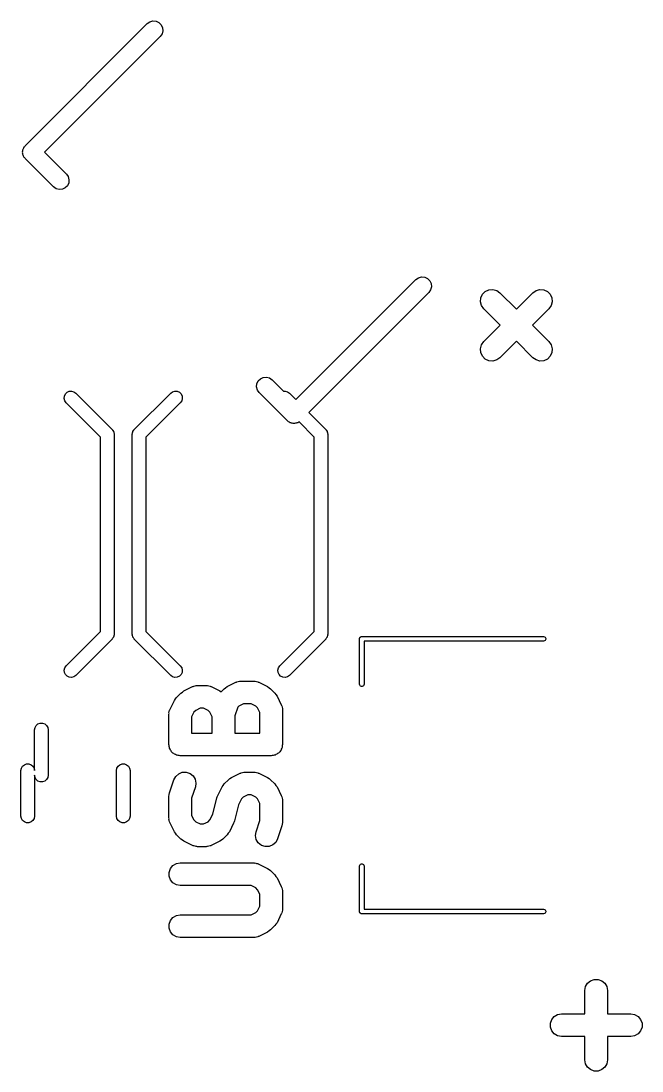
# Model space of a CAD drawing. Extents: x 78.8 to 132.8, y -113.1 to -87.3.
# Drawn here: x 103.85 to 110.68, y -103.25 to -91.7 of the extents above; entities that cross this region are included whole.
import ezdxf

# ---------------------------------------------------------------- set-up
doc = ezdxf.new("R2010")
doc.units = 0
doc.header["$MEASUREMENT"] = 0
doc.layers.add('BLACK', color=7, linetype='CONTINUOUS')

msp = doc.modelspace()

# ---------------------------------------------------------------- linework, layer by layer
at = {"layer": 'Black'}
for p, q in [((105.269, -91.7133), (105.302, -91.7043)), ((105.302, -91.7043), (105.337, -91.7074)), ((103.897, -93.0767), (105.24, -91.7332)), ((105.24, -91.7332), (105.269, -91.7133)), ((105.337, -91.7074), (105.368, -91.722)), ((105.368, -91.722), (105.393, -91.7466)), ((105.393, -91.7466), (105.408, -91.7781)), ((105.411, -91.8127), (105.402, -91.8462)), ((105.408, -91.7781), (105.411, -91.8127)), ((105.382, -91.8747), (104.109, -93.1475)), ((105.402, -91.8462), (105.382, -91.8747)), ((103.882, -93.098), (103.886, -93.0901)), ((103.886, -93.0901), (103.892, -93.0839)), ((103.892, -93.0839), (103.897, -93.0767)), ((103.868, -93.1387), (103.87, -93.1303)), ((103.869, -93.1475), (103.868, -93.1387)), ((103.868, -93.1562), (103.869, -93.1475)), ((103.87, -93.1646), (103.868, -93.1562)), ((103.87, -93.1303), (103.871, -93.1216)), ((103.871, -93.1733), (103.87, -93.1646)), ((103.871, -93.1216), (103.875, -93.1136)), ((103.875, -93.1813), (103.871, -93.1733)), ((103.875, -93.1136), (103.877, -93.1052)), ((103.877, -93.1897), (103.875, -93.1813)), ((103.877, -93.1052), (103.882, -93.098)), ((103.882, -93.1969), (103.877, -93.1897)), ((103.886, -93.2048), (103.882, -93.1969)), ((103.892, -93.211), (103.886, -93.2048)), ((104.109, -93.1475), (104.349, -93.3879)), ((103.897, -93.2182), (103.892, -93.211)), ((104.208, -93.5293), (103.897, -93.2182)), ((104.349, -93.3879), (104.369, -93.4163)), ((104.369, -93.4163), (104.378, -93.4499)), ((104.236, -93.5492), (104.208, -93.5293)), ((104.27, -93.5582), (104.236, -93.5492)), ((104.336, -93.5405), (104.305, -93.5552)), ((104.361, -93.5159), (104.336, -93.5405)), ((104.375, -93.4845), (104.361, -93.5159)), ((104.378, -93.4499), (104.375, -93.4845)), ((104.305, -93.5552), (104.27, -93.5582)), ((106.875, -95.8688), (108.196, -94.5475)), ((108.196, -94.5475), (108.224, -94.5276)), ((108.224, -94.5276), (108.258, -94.5186)), ((108.258, -94.5186), (108.293, -94.5216)), ((108.293, -94.5216), (108.324, -94.5363)), ((108.324, -94.5363), (108.349, -94.5609)), ((108.349, -94.5609), (108.363, -94.5924)), ((108.337, -94.6889), (107.016, -96.0102)), ((108.357, -94.6605), (108.337, -94.6889)), ((108.366, -94.6269), (108.357, -94.6605)), ((108.363, -94.5924), (108.366, -94.6269)), ((108.929, -94.7094), (108.959, -94.6787)), ((108.959, -94.6787), (108.999, -94.6604)), ((108.999, -94.6604), (109.042, -94.6566)), ((109.042, -94.6566), (109.084, -94.6678)), ((109.084, -94.6678), (109.12, -94.6927)), ((109.12, -94.6927), (109.301, -94.8737)), ((109.301, -94.8737), (109.481, -94.6927)), ((109.481, -94.6927), (109.517, -94.6678)), ((109.517, -94.6678), (109.559, -94.6566)), ((109.559, -94.6566), (109.602, -94.6604)), ((109.602, -94.6604), (109.642, -94.6787)), ((109.642, -94.6787), (109.672, -94.7094)), ((108.907, -94.792), (108.91, -94.7488)), ((108.918, -94.834), (108.907, -94.792)), ((108.91, -94.7488), (108.929, -94.7094)), ((109.672, -94.7094), (109.691, -94.7488)), ((109.694, -94.792), (109.683, -94.834)), ((109.691, -94.7488), (109.694, -94.792)), ((108.943, -94.8695), (108.918, -94.834)), ((109.124, -95.0505), (108.943, -94.8695)), ((109.658, -94.8695), (109.477, -95.0505)), ((109.683, -94.834), (109.658, -94.8695)), ((108.943, -95.2315), (109.124, -95.0505)), ((109.477, -95.0505), (109.658, -95.2315)), ((108.907, -95.309), (108.918, -95.2671)), ((108.918, -95.2671), (108.943, -95.2315)), ((109.301, -95.2273), (109.12, -95.4083)), ((109.481, -95.4083), (109.301, -95.2273)), ((109.658, -95.2315), (109.683, -95.2671)), ((109.683, -95.2671), (109.694, -95.309)), ((108.91, -95.3522), (108.907, -95.309)), ((108.929, -95.3916), (108.91, -95.3522)), ((108.959, -95.4223), (108.929, -95.3916)), ((109.672, -95.3916), (109.642, -95.4223)), ((109.691, -95.3522), (109.672, -95.3916)), ((109.694, -95.309), (109.691, -95.3522)), ((108.999, -95.4406), (108.959, -95.4223)), ((109.042, -95.4444), (108.999, -95.4406)), ((109.084, -95.4332), (109.042, -95.4444)), ((109.12, -95.4083), (109.084, -95.4332)), ((109.517, -95.4332), (109.481, -95.4083)), ((109.559, -95.4444), (109.517, -95.4332)), ((109.602, -95.4406), (109.559, -95.4444)), ((109.642, -95.4223), (109.602, -95.4406)), ((106.484, -95.6394), (106.516, -95.6247)), ((106.516, -95.6247), (106.55, -95.6217)), ((106.55, -95.6217), (106.584, -95.6307)), ((106.584, -95.6307), (106.612, -95.6506)), ((106.442, -95.73), (106.445, -95.6954)), ((106.451, -95.7636), (106.442, -95.73)), ((106.445, -95.6954), (106.46, -95.664)), ((106.46, -95.664), (106.484, -95.6394)), ((106.612, -95.6506), (106.738, -95.7769)), ((104.325, -95.8565), (104.328, -95.8306)), ((104.332, -95.8817), (104.325, -95.8565)), ((104.328, -95.8306), (104.339, -95.807)), ((104.339, -95.807), (104.357, -95.7886)), ((104.357, -95.7886), (104.381, -95.7776)), ((104.381, -95.7776), (104.407, -95.7753)), ((104.407, -95.7753), (104.432, -95.782)), ((104.432, -95.782), (104.453, -95.797)), ((104.453, -95.797), (104.853, -96.197)), ((105.097, -96.197), (105.497, -95.797)), ((105.497, -95.797), (105.518, -95.782)), ((105.518, -95.782), (105.543, -95.7753)), ((105.543, -95.7753), (105.569, -95.7776)), ((105.569, -95.7776), (105.593, -95.7886)), ((105.593, -95.7886), (105.611, -95.807)), ((105.611, -95.807), (105.622, -95.8306)), ((105.625, -95.8565), (105.618, -95.8817)), ((105.622, -95.8306), (105.625, -95.8565)), ((106.471, -95.792), (106.451, -95.7636)), ((106.782, -96.1032), (106.471, -95.792)), ((106.738, -95.7769), (106.757, -95.7753)), ((106.757, -95.7753), (106.782, -95.782)), ((106.782, -95.782), (106.803, -95.797)), ((106.803, -95.797), (106.875, -95.8688)), ((104.347, -95.903), (104.332, -95.8817)), ((104.725, -96.2811), (104.347, -95.903)), ((105.603, -95.903), (105.225, -96.2811)), ((105.618, -95.8817), (105.603, -95.903)), ((107.016, -96.0102), (107.203, -96.197)), ((104.853, -96.197), (104.855, -96.1997)), ((104.855, -96.1997), (104.857, -96.2018)), ((104.857, -96.2018), (104.862, -96.2103)), ((105.088, -96.2103), (105.093, -96.2018)), ((105.093, -96.2018), (105.095, -96.1997)), ((105.095, -96.1997), (105.097, -96.197)), ((106.789, -96.1082), (106.782, -96.1032)), ((106.795, -96.1144), (106.789, -96.1082)), ((106.803, -96.1181), (106.795, -96.1144)), ((106.81, -96.1231), (106.803, -96.1181)), ((106.819, -96.1253), (106.81, -96.1231)), ((106.827, -96.129), (106.819, -96.1253)), ((106.835, -96.1298), (106.827, -96.129)), ((106.844, -96.1321), (106.835, -96.1298)), ((106.853, -96.1313), (106.844, -96.1321)), ((106.861, -96.1321), (106.853, -96.1313)), ((106.87, -96.1298), (106.861, -96.1321)), ((106.878, -96.129), (106.87, -96.1298)), ((106.886, -96.1253), (106.878, -96.129)), ((106.895, -96.1231), (106.886, -96.1253)), ((106.902, -96.1181), (106.895, -96.1231)), ((106.909, -96.1149), (106.902, -96.1181)), ((107.075, -96.2811), (106.909, -96.1149)), ((107.203, -96.197), (107.205, -96.1997)), ((107.205, -96.1997), (107.207, -96.2018)), ((107.207, -96.2018), (107.212, -96.2103)), ((104.725, -98.4189), (104.725, -96.2811)), ((104.862, -96.2103), (104.868, -96.2183)), ((104.868, -96.2183), (104.869, -96.2215)), ((104.869, -96.2215), (104.87, -96.2243)), ((104.87, -96.2243), (104.872, -96.234)), ((104.872, -96.234), (104.875, -96.2435)), ((104.875, -96.2435), (104.874, -96.2467)), ((104.874, -96.2467), (104.875, -96.25)), ((104.875, -96.25), (104.875, -98.45)), ((105.075, -96.2435), (105.078, -96.234)), ((105.076, -96.2467), (105.075, -96.2435)), ((105.075, -96.25), (105.076, -96.2467)), ((105.075, -98.45), (105.075, -96.25)), ((105.078, -96.234), (105.08, -96.2243)), ((105.08, -96.2243), (105.081, -96.2215)), ((105.081, -96.2215), (105.082, -96.2183)), ((105.082, -96.2183), (105.088, -96.2103)), ((105.225, -96.2811), (105.225, -98.4189)), ((107.075, -98.4189), (107.075, -96.2811)), ((107.212, -96.2103), (107.218, -96.2183)), ((107.218, -96.2183), (107.219, -96.2215)), ((107.219, -96.2215), (107.22, -96.2243)), ((107.22, -96.2243), (107.222, -96.234)), ((107.222, -96.234), (107.225, -96.2435)), ((107.225, -96.2435), (107.224, -96.2467)), ((107.224, -96.2467), (107.225, -96.25)), ((107.225, -96.25), (107.225, -98.45)), ((104.347, -98.797), (104.725, -98.4189)), ((104.853, -98.503), (104.453, -98.903)), ((104.855, -98.5003), (104.853, -98.503)), ((104.857, -98.4982), (104.855, -98.5003)), ((104.862, -98.4897), (104.857, -98.4982)), ((104.868, -98.4817), (104.862, -98.4897)), ((104.869, -98.4785), (104.868, -98.4817)), ((104.87, -98.4757), (104.869, -98.4785)), ((104.872, -98.466), (104.87, -98.4757)), ((104.875, -98.4565), (104.872, -98.466)), ((104.875, -98.45), (104.874, -98.4533)), ((104.874, -98.4533), (104.875, -98.4565)), ((105.076, -98.4533), (105.075, -98.45)), ((105.075, -98.4565), (105.076, -98.4533)), ((105.078, -98.466), (105.075, -98.4565)), ((105.08, -98.4757), (105.078, -98.466)), ((105.081, -98.4785), (105.08, -98.4757)), ((105.082, -98.4817), (105.081, -98.4785)), ((105.088, -98.4897), (105.082, -98.4817)), ((105.093, -98.4982), (105.088, -98.4897)), ((105.095, -98.5003), (105.093, -98.4982)), ((105.097, -98.503), (105.095, -98.5003)), ((105.497, -98.903), (105.097, -98.503)), ((105.225, -98.4189), (105.603, -98.797)), ((106.697, -98.797), (107.075, -98.4189)), ((107.203, -98.503), (106.803, -98.903)), ((107.205, -98.5003), (107.203, -98.503)), ((107.207, -98.4982), (107.205, -98.5003)), ((107.212, -98.4897), (107.207, -98.4982)), ((107.218, -98.4817), (107.212, -98.4897)), ((107.219, -98.4785), (107.218, -98.4817)), ((107.22, -98.4757), (107.219, -98.4785)), ((107.222, -98.466), (107.22, -98.4757)), ((107.225, -98.4565), (107.222, -98.466)), ((107.225, -98.45), (107.224, -98.4533)), ((107.224, -98.4533), (107.225, -98.4565)), ((107.575, -98.4957), (107.576, -98.4936)), ((107.575, -98.4978), (107.575, -98.4957)), ((107.575, -98.5), (107.575, -98.4978)), ((107.575, -99), (107.575, -98.5)), ((107.576, -98.4936), (107.577, -98.4914)), ((107.577, -98.4914), (107.578, -98.4896)), ((107.578, -98.4875), (107.58, -98.4858)), ((107.578, -98.4896), (107.578, -98.4875)), ((107.58, -98.4858), (107.581, -98.4839)), ((107.581, -98.4839), (107.583, -98.4825)), ((107.583, -98.4825), (107.584, -98.4808)), ((107.584, -98.4808), (107.586, -98.4798)), ((107.586, -98.4798), (107.587, -98.4783)), ((107.587, -98.4783), (107.59, -98.4776)), ((107.59, -98.4776), (107.591, -98.4765)), ((107.591, -98.4765), (107.594, -98.4761)), ((107.594, -98.4761), (107.596, -98.4754)), ((107.596, -98.4754), (107.598, -98.4754)), ((107.598, -98.4754), (107.6, -98.475)), ((107.6, -98.475), (109.5, -98.475)), ((109.5, -98.475), (109.6, -98.475)), ((109.6, -98.475), (109.609, -98.4765)), ((109.609, -98.4765), (109.616, -98.4808)), ((109.616, -98.4808), (109.622, -98.4875)), ((109.622, -98.5125), (109.616, -98.5192)), ((109.622, -98.4875), (109.625, -98.4957)), ((109.625, -98.5043), (109.622, -98.5125)), ((109.625, -98.4957), (109.625, -98.5043)), ((109.5, -98.525), (107.625, -98.525)), ((107.625, -98.525), (107.625, -99)), ((109.6, -98.525), (109.5, -98.525)), ((109.609, -98.5235), (109.6, -98.525)), ((109.616, -98.5192), (109.609, -98.5235)), ((104.325, -98.8435), (104.332, -98.8183)), ((104.328, -98.8694), (104.325, -98.8435)), ((104.332, -98.8183), (104.347, -98.797)), ((105.603, -98.797), (105.618, -98.8183)), ((105.618, -98.8183), (105.625, -98.8435)), ((105.625, -98.8435), (105.622, -98.8694)), ((106.675, -98.8435), (106.682, -98.8183)), ((106.678, -98.8694), (106.675, -98.8435)), ((106.682, -98.8183), (106.697, -98.797)), ((104.339, -98.893), (104.328, -98.8694)), ((104.357, -98.9114), (104.339, -98.893)), ((104.381, -98.9224), (104.357, -98.9114)), ((104.407, -98.9247), (104.381, -98.9224)), ((104.432, -98.918), (104.407, -98.9247)), ((104.453, -98.903), (104.432, -98.918)), ((105.518, -98.918), (105.497, -98.903)), ((105.543, -98.9247), (105.518, -98.918)), ((105.569, -98.9224), (105.543, -98.9247)), ((105.593, -98.9114), (105.569, -98.9224)), ((105.611, -98.893), (105.593, -98.9114)), ((105.622, -98.8694), (105.611, -98.893)), ((106.118, -99.0263), (106.213, -98.9787)), ((106.213, -98.9787), (106.22, -98.9766)), ((106.22, -98.9766), (106.226, -98.973)), ((106.226, -98.973), (106.241, -98.9705)), ((106.241, -98.9705), (106.255, -98.9663)), ((106.255, -98.9663), (106.262, -98.9667)), ((106.262, -98.9667), (106.269, -98.9655)), ((106.269, -98.9655), (106.412, -98.9655)), ((106.412, -98.9655), (106.419, -98.9667)), ((106.419, -98.9667), (106.426, -98.9663)), ((106.426, -98.9663), (106.44, -98.9705)), ((106.44, -98.9705), (106.455, -98.973)), ((106.455, -98.973), (106.461, -98.9766)), ((106.461, -98.9766), (106.468, -98.9787)), ((106.468, -98.9787), (106.563, -99.0263)), ((106.689, -98.893), (106.678, -98.8694)), ((106.707, -98.9114), (106.689, -98.893)), ((106.731, -98.9224), (106.707, -98.9114)), ((106.757, -98.9247), (106.731, -98.9224)), ((106.782, -98.918), (106.757, -98.9247)), ((106.803, -98.903), (106.782, -98.918)), ((105.609, -99.0973), (105.626, -99.0858)), ((105.626, -99.0858), (105.642, -99.0739)), ((105.642, -99.0739), (105.737, -99.0263)), ((105.737, -99.0263), (105.744, -99.0242)), ((105.744, -99.0242), (105.75, -99.0206)), ((105.75, -99.0206), (105.765, -99.0181)), ((105.765, -99.0181), (105.779, -99.0139)), ((105.779, -99.0139), (105.786, -99.0143)), ((105.786, -99.0143), (105.793, -99.0131)), ((105.793, -99.0131), (105.888, -99.0131)), ((105.888, -99.0131), (105.895, -99.0143)), ((105.895, -99.0143), (105.902, -99.0139)), ((105.902, -99.0139), (105.916, -99.0181)), ((105.916, -99.0181), (105.931, -99.0206)), ((105.931, -99.0206), (105.937, -99.0242)), ((105.937, -99.0242), (105.944, -99.0263)), ((105.944, -99.0263), (106.039, -99.0739)), ((106.039, -99.0739), (106.052, -99.0833)), ((106.052, -99.0833), (106.085, -99.0497)), ((106.085, -99.0497), (106.102, -99.0382)), ((106.102, -99.0382), (106.118, -99.0263)), ((106.563, -99.0263), (106.579, -99.0382)), ((106.579, -99.0382), (106.596, -99.0497)), ((106.596, -99.0497), (106.643, -99.0973)), ((107.577, -99.0086), (107.575, -99)), ((107.581, -99.0161), (107.577, -99.0086)), ((107.587, -99.0217), (107.581, -99.0161)), ((107.596, -99.0246), (107.587, -99.0217)), ((107.604, -99.0246), (107.596, -99.0246)), ((107.612, -99.0217), (107.604, -99.0246)), ((107.619, -99.0161), (107.612, -99.0217)), ((107.623, -99.0086), (107.619, -99.0161)), ((107.625, -99), (107.623, -99.0086)), ((105.491, -99.2727), (105.538, -99.1774)), ((105.538, -99.1774), (105.55, -99.1613)), ((105.55, -99.1613), (105.562, -99.1449)), ((105.562, -99.1449), (105.609, -99.0973)), ((106.643, -99.0973), (106.655, -99.1137)), ((106.655, -99.1137), (106.667, -99.1298)), ((106.667, -99.1298), (106.714, -99.225)), ((105.477, -99.3286), (105.479, -99.3215)), ((105.478, -99.3143), (105.482, -99.3002)), ((105.479, -99.3215), (105.478, -99.3143)), ((105.482, -99.3002), (105.485, -99.2858)), ((105.485, -99.2858), (105.489, -99.2796)), ((105.489, -99.2796), (105.491, -99.2727)), ((105.753, -99.3074), (105.727, -99.3581)), ((105.772, -99.2884), (105.753, -99.3074)), ((105.822, -99.2631), (105.772, -99.2884)), ((105.859, -99.2631), (105.822, -99.2631)), ((105.909, -99.2884), (105.859, -99.2631)), ((105.928, -99.3074), (105.909, -99.2884)), ((105.954, -99.3581), (105.928, -99.3074)), ((106.235, -99.2532), (106.204, -99.3489)), ((106.248, -99.2408), (106.235, -99.2532)), ((106.299, -99.2155), (106.248, -99.2408)), ((106.382, -99.2155), (106.299, -99.2155)), ((106.433, -99.2408), (106.382, -99.2155)), ((106.452, -99.2598), (106.433, -99.2408)), ((106.477, -99.3105), (106.452, -99.2598)), ((106.477, -99.5369), (106.477, -99.3105)), ((106.714, -99.225), (106.716, -99.232)), ((106.716, -99.232), (106.72, -99.2382)), ((106.72, -99.2382), (106.722, -99.2526)), ((106.722, -99.2526), (106.727, -99.2667)), ((106.727, -99.2667), (106.726, -99.2739)), ((106.726, -99.2739), (106.727, -99.281)), ((106.727, -99.281), (106.727, -99.6619)), ((104.018, -99.4518), (104.037, -99.435)), ((104.037, -99.435), (104.062, -99.4261)), ((104.062, -99.4261), (104.088, -99.4261)), ((104.088, -99.4261), (104.112, -99.435)), ((104.112, -99.435), (104.132, -99.4518)), ((105.477, -99.6619), (105.477, -99.3286)), ((105.727, -99.3581), (105.727, -99.5369)), ((105.954, -99.5369), (105.954, -99.3581)), ((106.204, -99.3489), (106.204, -99.5369)), ((104, -99.5), (104.005, -99.4743)), ((104, -99.95), (104, -99.5)), ((104.005, -99.4743), (104.018, -99.4518)), ((104.132, -99.4518), (104.145, -99.4743)), ((104.145, -99.4743), (104.15, -99.5)), ((104.15, -99.5), (104.15, -100)), ((105.727, -99.5369), (105.954, -99.5369)), ((106.204, -99.5369), (106.477, -99.5369)), ((105.479, -99.6727), (105.477, -99.6619)), ((105.479, -99.6836), (105.479, -99.6727)), ((106.727, -99.6619), (106.725, -99.6727)), ((106.725, -99.6727), (106.725, -99.6836)), ((105.483, -99.6939), (105.479, -99.6836)), ((105.485, -99.7047), (105.483, -99.6939)), ((105.49, -99.7141), (105.485, -99.7047)), ((105.494, -99.7244), (105.49, -99.7141)), ((105.501, -99.7328), (105.494, -99.7244)), ((105.507, -99.7423), (105.501, -99.7328)), ((105.515, -99.7493), (105.507, -99.7423)), ((105.522, -99.7577), (105.515, -99.7493)), ((105.532, -99.7631), (105.522, -99.7577)), ((105.54, -99.7702), (105.532, -99.7631)), ((105.55, -99.7739), (105.54, -99.7702)), ((105.56, -99.7794), (105.55, -99.7739)), ((105.57, -99.7813), (105.56, -99.7794)), ((105.581, -99.785), (105.57, -99.7813)), ((105.592, -99.785), (105.581, -99.785)), ((105.602, -99.7869), (105.592, -99.785)), ((106.602, -99.7869), (105.602, -99.7869)), ((106.613, -99.785), (106.602, -99.7869)), ((106.624, -99.785), (106.613, -99.785)), ((106.634, -99.7813), (106.624, -99.785)), ((106.645, -99.7794), (106.634, -99.7813)), ((106.655, -99.7739), (106.645, -99.7794)), ((106.665, -99.7702), (106.655, -99.7739)), ((106.673, -99.7631), (106.665, -99.7702)), ((106.683, -99.7577), (106.673, -99.7631)), ((106.69, -99.7493), (106.683, -99.7577)), ((106.698, -99.7423), (106.69, -99.7493)), ((106.704, -99.7328), (106.698, -99.7423)), ((106.711, -99.7244), (106.704, -99.7328)), ((106.714, -99.7141), (106.711, -99.7244)), ((106.72, -99.7047), (106.714, -99.7141)), ((106.722, -99.6939), (106.72, -99.7047)), ((106.725, -99.6836), (106.722, -99.6939)), ((103.855, -99.9243), (103.868, -99.9018)), ((103.868, -99.9018), (103.887, -99.885)), ((103.887, -99.885), (103.912, -99.8761)), ((103.912, -99.8761), (103.938, -99.8761)), ((103.938, -99.8761), (103.962, -99.885)), ((103.962, -99.885), (103.982, -99.9018)), ((103.982, -99.9018), (103.995, -99.9243)), ((104.905, -99.9243), (104.918, -99.9018)), ((104.918, -99.9018), (104.938, -99.885)), ((104.938, -99.885), (104.962, -99.8761)), ((104.962, -99.8761), (104.988, -99.8761)), ((104.988, -99.8761), (105.012, -99.885)), ((105.012, -99.885), (105.032, -99.9018)), ((105.032, -99.9018), (105.045, -99.9243)), ((103.85, -99.95), (103.855, -99.9243)), ((103.85, -100.45), (103.85, -99.95)), ((103.995, -99.9243), (104, -99.95)), ((104.005, -100.026), (104, -100)), ((104, -100), (104, -100.45)), ((104.15, -100), (104.145, -100.026)), ((104.9, -99.95), (104.905, -99.9243)), ((104.9, -100.45), (104.9, -99.95)), ((105.045, -99.9243), (105.05, -99.95)), ((105.05, -99.95), (105.05, -100.45)), ((105.531, -100.051), (105.552, -100.013)), ((105.552, -100.013), (105.585, -99.984)), ((105.585, -99.984), (105.625, -99.968)), ((105.625, -99.968), (105.668, -99.9668)), ((105.668, -99.9668), (105.71, -99.9806)), ((105.71, -99.9806), (105.744, -100.008)), ((105.744, -100.008), (105.766, -100.045)), ((106.166, -100.026), (106.261, -99.9787)), ((106.261, -99.9787), (106.268, -99.9766)), ((106.268, -99.9766), (106.274, -99.973)), ((106.274, -99.973), (106.288, -99.9705)), ((106.288, -99.9705), (106.302, -99.9663)), ((106.302, -99.9663), (106.31, -99.9667)), ((106.31, -99.9667), (106.317, -99.9655)), ((106.317, -99.9655), (106.412, -99.9655)), ((106.412, -99.9655), (106.419, -99.9667)), ((106.419, -99.9667), (106.426, -99.9663)), ((106.426, -99.9663), (106.44, -99.9705)), ((106.44, -99.9705), (106.455, -99.973)), ((106.455, -99.973), (106.461, -99.9766)), ((106.461, -99.9766), (106.468, -99.9787)), ((106.468, -99.9787), (106.563, -100.026)), ((104.018, -100.048), (104.005, -100.026)), ((104.037, -100.065), (104.018, -100.048)), ((104.062, -100.074), (104.037, -100.065)), ((104.088, -100.074), (104.062, -100.074)), ((104.112, -100.065), (104.088, -100.074)), ((104.132, -100.048), (104.112, -100.065)), ((104.145, -100.026), (104.132, -100.048)), ((105.484, -100.194), (105.531, -100.051)), ((105.769, -100.13), (105.727, -100.254)), ((105.766, -100.045), (105.775, -100.087)), ((105.775, -100.087), (105.769, -100.13)), ((106.014, -100.225), (106.062, -100.13)), ((106.062, -100.13), (106.074, -100.114)), ((106.074, -100.114), (106.085, -100.097)), ((106.085, -100.097), (106.133, -100.05)), ((106.133, -100.05), (106.149, -100.038)), ((106.149, -100.038), (106.166, -100.026)), ((106.563, -100.026), (106.579, -100.038)), ((106.579, -100.038), (106.596, -100.05)), ((106.596, -100.05), (106.643, -100.097)), ((106.643, -100.097), (106.655, -100.114)), ((106.655, -100.114), (106.667, -100.13)), ((106.667, -100.13), (106.714, -100.225)), ((105.477, -100.233), (105.481, -100.214)), ((105.477, -100.471), (105.477, -100.233)), ((105.481, -100.214), (105.484, -100.194)), ((105.961, -100.428), (106.005, -100.251)), ((106.005, -100.251), (106.01, -100.238)), ((106.01, -100.238), (106.014, -100.225)), ((106.295, -100.241), (106.277, -100.26)), ((106.346, -100.215), (106.295, -100.241)), ((106.382, -100.215), (106.346, -100.215)), ((106.433, -100.241), (106.382, -100.215)), ((106.452, -100.26), (106.433, -100.241)), ((106.714, -100.225), (106.716, -100.232)), ((106.716, -100.232), (106.72, -100.238)), ((106.72, -100.238), (106.722, -100.253)), ((105.727, -100.254), (105.727, -100.442)), ((106.244, -100.325), (106.2, -100.502)), ((106.277, -100.26), (106.244, -100.325)), ((106.477, -100.31), (106.452, -100.26)), ((106.477, -100.499), (106.477, -100.31)), ((106.722, -100.253), (106.727, -100.267)), ((106.727, -100.267), (106.726, -100.274)), ((106.726, -100.274), (106.727, -100.281)), ((106.727, -100.281), (106.727, -100.519)), ((103.855, -100.476), (103.85, -100.45)), ((103.868, -100.498), (103.855, -100.476)), ((103.995, -100.476), (103.982, -100.498)), ((104, -100.45), (103.995, -100.476)), ((104.905, -100.476), (104.9, -100.45)), ((104.918, -100.498), (104.905, -100.476)), ((105.045, -100.476), (105.032, -100.498)), ((105.05, -100.45), (105.045, -100.476)), ((105.479, -100.479), (105.477, -100.471)), ((105.478, -100.486), (105.479, -100.479)), ((105.727, -100.442), (105.753, -100.493)), ((105.928, -100.493), (105.961, -100.428)), ((103.887, -100.515), (103.868, -100.498)), ((103.912, -100.524), (103.887, -100.515)), ((103.938, -100.524), (103.912, -100.524)), ((103.962, -100.515), (103.938, -100.524)), ((103.982, -100.498), (103.962, -100.515)), ((104.938, -100.515), (104.918, -100.498)), ((104.962, -100.524), (104.938, -100.515)), ((104.988, -100.524), (104.962, -100.524)), ((105.012, -100.515), (104.988, -100.524)), ((105.032, -100.498), (105.012, -100.515)), ((105.482, -100.5), (105.478, -100.486)), ((105.485, -100.514), (105.482, -100.5)), ((105.489, -100.52), (105.485, -100.514)), ((105.491, -100.527), (105.489, -100.52)), ((105.538, -100.623), (105.491, -100.527)), ((105.753, -100.493), (105.772, -100.512)), ((105.772, -100.512), (105.822, -100.537)), ((105.822, -100.537), (105.859, -100.537)), ((105.859, -100.537), (105.909, -100.512)), ((105.909, -100.512), (105.928, -100.493)), ((106.19, -100.527), (106.143, -100.623)), ((106.194, -100.514), (106.19, -100.527)), ((106.2, -100.502), (106.194, -100.514)), ((106.436, -100.622), (106.477, -100.499)), ((106.721, -100.559), (106.673, -100.701)), ((106.724, -100.539), (106.721, -100.559)), ((106.727, -100.519), (106.724, -100.539)), ((105.55, -100.639), (105.538, -100.623)), ((105.562, -100.655), (105.55, -100.639)), ((105.609, -100.703), (105.562, -100.655)), ((105.626, -100.714), (105.609, -100.703)), ((106.072, -100.703), (106.055, -100.714)), ((106.119, -100.655), (106.072, -100.703)), ((106.131, -100.639), (106.119, -100.655)), ((106.143, -100.623), (106.131, -100.639)), ((106.43, -100.665), (106.436, -100.622)), ((106.439, -100.708), (106.43, -100.665)), ((106.461, -100.745), (106.439, -100.708)), ((106.673, -100.701), (106.653, -100.74)), ((105.642, -100.726), (105.626, -100.714)), ((105.737, -100.774), (105.642, -100.726)), ((105.744, -100.776), (105.737, -100.774)), ((105.75, -100.779), (105.744, -100.776)), ((105.765, -100.782), (105.75, -100.779)), ((105.779, -100.786), (105.765, -100.782)), ((105.786, -100.786), (105.779, -100.786)), ((105.793, -100.787), (105.786, -100.786)), ((105.888, -100.787), (105.793, -100.787)), ((105.895, -100.786), (105.888, -100.787)), ((105.902, -100.786), (105.895, -100.786)), ((105.916, -100.782), (105.902, -100.786)), ((105.931, -100.779), (105.916, -100.782)), ((105.937, -100.776), (105.931, -100.779)), ((105.944, -100.774), (105.937, -100.776)), ((106.039, -100.726), (105.944, -100.774)), ((106.055, -100.714), (106.039, -100.726)), ((106.495, -100.772), (106.461, -100.745)), ((106.536, -100.786), (106.495, -100.772)), ((106.58, -100.784), (106.536, -100.786)), ((106.62, -100.768), (106.58, -100.784)), ((106.653, -100.74), (106.62, -100.768)), ((105.479, -101.069), (105.494, -101.028)), ((105.494, -101.028), (105.522, -100.995)), ((105.522, -100.995), (105.56, -100.973)), ((105.56, -100.973), (105.602, -100.965)), ((105.602, -100.965), (106.412, -100.965)), ((106.412, -100.965), (106.419, -100.967)), ((106.419, -100.967), (106.426, -100.966)), ((106.426, -100.966), (106.44, -100.97)), ((106.44, -100.97), (106.455, -100.973)), ((106.455, -100.973), (106.461, -100.977)), ((106.461, -100.977), (106.468, -100.979)), ((106.468, -100.979), (106.563, -101.026)), ((106.563, -101.026), (106.579, -101.038)), ((106.579, -101.038), (106.596, -101.05)), ((106.596, -101.05), (106.643, -101.097)), ((107.575, -101), (107.577, -100.991)), ((107.575, -101.5), (107.575, -101)), ((107.577, -100.991), (107.581, -100.984)), ((107.581, -100.984), (107.587, -100.978)), ((107.587, -100.978), (107.596, -100.975)), ((107.596, -100.975), (107.604, -100.975)), ((107.604, -100.975), (107.612, -100.978)), ((107.612, -100.978), (107.619, -100.984)), ((107.619, -100.984), (107.623, -100.991)), ((107.623, -100.991), (107.625, -101)), ((107.625, -101), (107.625, -101.475)), ((105.479, -101.112), (105.479, -101.069)), ((105.494, -101.153), (105.479, -101.112)), ((105.522, -101.186), (105.494, -101.153)), ((106.643, -101.097), (106.655, -101.114)), ((106.655, -101.114), (106.667, -101.13)), ((106.667, -101.13), (106.714, -101.225)), ((105.56, -101.208), (105.522, -101.186)), ((105.602, -101.215), (105.56, -101.208)), ((106.382, -101.215), (105.602, -101.215)), ((106.433, -101.241), (106.382, -101.215)), ((106.452, -101.26), (106.433, -101.241)), ((106.477, -101.31), (106.452, -101.26)), ((106.714, -101.225), (106.716, -101.232)), ((106.716, -101.232), (106.72, -101.238)), ((106.72, -101.238), (106.722, -101.253)), ((106.722, -101.253), (106.727, -101.267)), ((106.727, -101.267), (106.726, -101.274)), ((106.726, -101.274), (106.727, -101.281)), ((106.727, -101.281), (106.727, -101.471)), ((106.477, -101.442), (106.477, -101.31)), ((106.382, -101.537), (106.433, -101.512)), ((106.433, -101.512), (106.452, -101.493)), ((106.452, -101.493), (106.477, -101.442)), ((106.716, -101.52), (106.714, -101.527)), ((106.72, -101.514), (106.716, -101.52)), ((106.722, -101.5), (106.72, -101.514)), ((106.727, -101.486), (106.722, -101.5)), ((106.727, -101.471), (106.726, -101.479)), ((106.726, -101.479), (106.727, -101.486)), ((107.575, -101.502), (107.575, -101.5)), ((107.575, -101.504), (107.575, -101.502)), ((107.576, -101.506), (107.575, -101.504)), ((107.577, -101.509), (107.576, -101.506)), ((107.578, -101.51), (107.577, -101.509)), ((107.578, -101.512), (107.578, -101.51)), ((107.58, -101.514), (107.578, -101.512)), ((107.581, -101.516), (107.58, -101.514)), ((107.583, -101.517), (107.581, -101.516)), ((107.584, -101.519), (107.583, -101.517)), ((107.586, -101.52), (107.584, -101.519)), ((107.587, -101.522), (107.586, -101.52)), ((107.625, -101.475), (109.6, -101.475)), ((109.6, -101.475), (109.609, -101.477)), ((109.609, -101.477), (109.616, -101.481)), ((109.616, -101.519), (109.609, -101.523)), ((109.616, -101.481), (109.622, -101.487)), ((109.622, -101.512), (109.616, -101.519)), ((109.622, -101.487), (109.625, -101.496)), ((109.625, -101.504), (109.622, -101.512)), ((109.625, -101.496), (109.625, -101.504)), ((105.479, -101.64), (105.494, -101.599)), ((105.494, -101.599), (105.522, -101.566)), ((105.522, -101.566), (105.56, -101.544)), ((105.56, -101.544), (105.602, -101.537)), ((105.602, -101.537), (106.382, -101.537)), ((106.667, -101.623), (106.655, -101.639)), ((106.714, -101.527), (106.667, -101.623)), ((107.59, -101.522), (107.587, -101.522)), ((107.591, -101.523), (107.59, -101.522)), ((107.594, -101.524), (107.591, -101.523)), ((107.596, -101.525), (107.594, -101.524)), ((107.598, -101.525), (107.596, -101.525)), ((107.6, -101.525), (107.598, -101.525)), ((109.6, -101.525), (107.6, -101.525)), ((109.609, -101.523), (109.6, -101.525)), ((105.479, -101.684), (105.479, -101.64)), ((105.494, -101.724), (105.479, -101.684)), ((105.522, -101.758), (105.494, -101.724)), ((106.563, -101.726), (106.468, -101.774)), ((106.579, -101.714), (106.563, -101.726)), ((106.596, -101.703), (106.579, -101.714)), ((106.643, -101.655), (106.596, -101.703)), ((106.655, -101.639), (106.643, -101.655)), ((105.56, -101.779), (105.522, -101.758)), ((105.602, -101.787), (105.56, -101.779)), ((106.412, -101.787), (105.602, -101.787)), ((106.419, -101.786), (106.412, -101.787)), ((106.426, -101.786), (106.419, -101.786)), ((106.44, -101.782), (106.426, -101.786)), ((106.455, -101.779), (106.44, -101.782)), ((106.461, -101.776), (106.455, -101.779)), ((106.468, -101.774), (106.461, -101.776)), ((110.054, -102.369), (110.061, -102.326)), ((110.061, -102.326), (110.083, -102.289)), ((110.083, -102.289), (110.116, -102.261)), ((110.116, -102.261), (110.157, -102.246)), ((110.157, -102.246), (110.2, -102.246)), ((110.2, -102.246), (110.241, -102.261)), ((110.241, -102.261), (110.274, -102.289)), ((110.274, -102.289), (110.296, -102.326)), ((110.296, -102.326), (110.304, -102.369)), ((110.054, -102.625), (110.054, -102.369)), ((110.304, -102.369), (110.304, -102.625)), ((109.689, -102.688), (109.717, -102.654)), ((109.717, -102.654), (109.755, -102.633)), ((109.755, -102.633), (109.798, -102.625)), ((109.798, -102.625), (110.054, -102.625)), ((110.304, -102.625), (110.56, -102.625)), ((110.56, -102.625), (110.602, -102.633)), ((110.602, -102.633), (110.64, -102.654)), ((110.64, -102.654), (110.668, -102.688)), ((109.675, -102.728), (109.689, -102.688)), ((109.675, -102.772), (109.675, -102.728)), ((109.689, -102.813), (109.675, -102.772)), ((110.668, -102.688), (110.683, -102.728)), ((110.683, -102.772), (110.668, -102.813)), ((110.683, -102.728), (110.683, -102.772)), ((109.717, -102.846), (109.689, -102.813)), ((109.755, -102.867), (109.717, -102.846)), ((109.798, -102.875), (109.755, -102.867)), ((110.054, -102.875), (109.798, -102.875)), ((110.054, -103.131), (110.054, -102.875)), ((110.56, -102.875), (110.304, -102.875)), ((110.304, -102.875), (110.304, -103.131)), ((110.602, -102.867), (110.56, -102.875)), ((110.64, -102.846), (110.602, -102.867)), ((110.668, -102.813), (110.64, -102.846)), ((110.061, -103.174), (110.054, -103.131)), ((110.304, -103.131), (110.296, -103.174)), ((110.083, -103.211), (110.061, -103.174)), ((110.116, -103.239), (110.083, -103.211)), ((110.157, -103.254), (110.116, -103.239)), ((110.2, -103.254), (110.157, -103.254)), ((110.241, -103.239), (110.2, -103.254)), ((110.274, -103.211), (110.241, -103.239)), ((110.296, -103.174), (110.274, -103.211))]:
    msp.add_line(p, q, dxfattribs=at)

doc.saveas('drawing.dxf')
